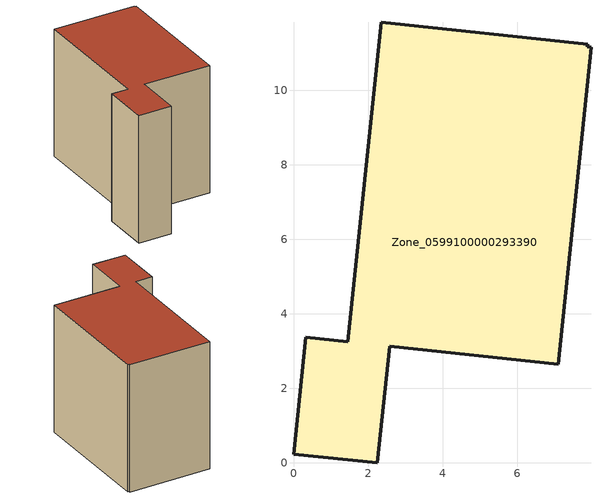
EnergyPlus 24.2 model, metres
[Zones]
Zone_0599100000293390
 floor ground (C_G): 2.25,0 0,0.23 0.33,3.37 1.45,3.25 2.36,11.83 7.89,11.24 7.88,11.16 7.98,11.16 7.1,2.65 2.58,3.13 z0
 wall outside (C_F): 1.45,3.25 0.33,3.37 0,0.23 2.25,0 2.58,3.13 7.1,2.65 7.98,11.16 7.88,11.16 7.89,11.24 2.36,11.83 1.45,3.25 z0:8.68
 roof outside (C_R): 7.1,2.65 7.98,11.16 7.88,11.16 7.89,11.24 2.36,11.83 1.45,3.25 0.33,3.37 0,0.23 2.25,0 2.58,3.13 z8.68
[BUILDING]
Pand.0599100000293390: North Axis=0; Terrain=City; Loads Convergence Tolerance Value=0.04; Temperature Convergence Tolerance Value=0.4; Solar Distribution=FullExterior; Maximum Number of Warmup Days=25; Minimum Number of Warmup Days=1
[Site:Location]
Rotterdam.The.Hague.AP_ZH_NLD Design_Conditions: Latitude=51.96; Longitude=4.45; Time Zone=1; Elevation=-4.5
[SITE:GROUNDTEMPERATURE:BUILDINGSURFACE]
18, 18, 18, 18, 18, 18, 18, 18, 18, 18, 18, 18
[MATERIAL] Thermal Absorptance=0.9; Solar Absorptance=0.7; Visible Absorptance=0.7
Name | Roughness | Thickness | Conductivity | Density | Specific Heat
G.TC.1975-1991 | MediumSmooth | 0.15 | 0.288461 | 540 | 1210
F.TC.1975-1991 | Rough | 0.3 | 0.230769 | 1920 | 840
R.TC.1975-1991 | MediumRough | 0.2 | 0.153846 | 1500 | 1000
[CONSTRUCTION]
C_G: G.TC.1975-1991
C_F: F.TC.1975-1991
C_R: R.TC.1975-1991
[ZONE]
Zone_0599100000293390: Type=1; Multiplier=1; Ceiling Height=Autocalculate; Volume=Autocalculate; Floor Area=autocalculate; Part of Total Floor Area=Yes
[ZONEINFILTRATION:DESIGNFLOWRATE]
Infil_Zone_0599100000293390: Zone or ZoneList or Space or SpaceList=Zone_0599100000293390; Schedule=AlwaysOn; Design Flow Rate Calculation Method=Flow/Area; Flow Rate per Floor Area=0.003; Constant Term Coefficient=1; Temperature Term Coefficient=0; Velocity Term Coefficient=0; Velocity Squared Term Coefficient=0
[HVACTEMPLATE:ZONE:IDEALLOADSAIRSYSTEM]
Zone_0599100000293390: Maximum Heating Supply Air Temperature=50; Minimum Cooling Supply Air Temperature=13; Maximum Heating Supply Air Humidity Ratio=0.0156; Minimum Cooling Supply Air Humidity Ratio=0.0077; Heating Limit=NoLimit; Cooling Limit=NoLimit; Dehumidification Control Type=ConstantSensibleHeatRatio; Cooling Sensible Heat Ratio=0.7; Dehumidification Setpoint=60; Humidification Control Type=None; Humidification Setpoint=30; Outdoor Air Method=None; Outdoor Air Flow Rate per Person=0.00944; Outdoor Air Flow Rate per Zone Floor Area=0; Outdoor Air Flow Rate per Zone=0; Demand Controlled Ventilation Type=None; Outdoor Air Economizer Type=NoEconomizer; Heat Recovery Type=None; Sensible Heat Recovery Effectiveness=0.7; Latent Heat Recovery Effectiveness=0.65
[ZONECONTROL:THERMOSTAT]
ThermostatControl_Zone_0599100000293390: Zone or ZoneList=Zone_0599100000293390; Control Type Schedule=DualSetpointControlType; Control 1=Thermostat_Zone_0599100000293390; Temperature Difference Between Cutout And Setpoint=0
[THERMOSTATSETPOINT:DUALSETPOINT]
Thermostat_Zone_0599100000293390: Heating Setpoint Temperature Schedule=HeatingSetpoint_Zone_0599100000293390; Cooling Setpoint Temperature Schedule=CoolingSetpoint_Zone_0599100000293390
[SCHEDULE:COMPACT]
HeatingSetpoint_Zone_0599100000293390: Through: 12/31, For: AllDays, Until: 24:00, 21
CoolingSetpoint_Zone_0599100000293390: Through: 12/31, For: AllDays, Until: 24:00, 24
DualSetpointControlType: Through: 12/31, For: AllDays, Until: 24:00, 4
AlwaysOn: Through: 12/31, For: AllDays, Until: 24:00, 1
